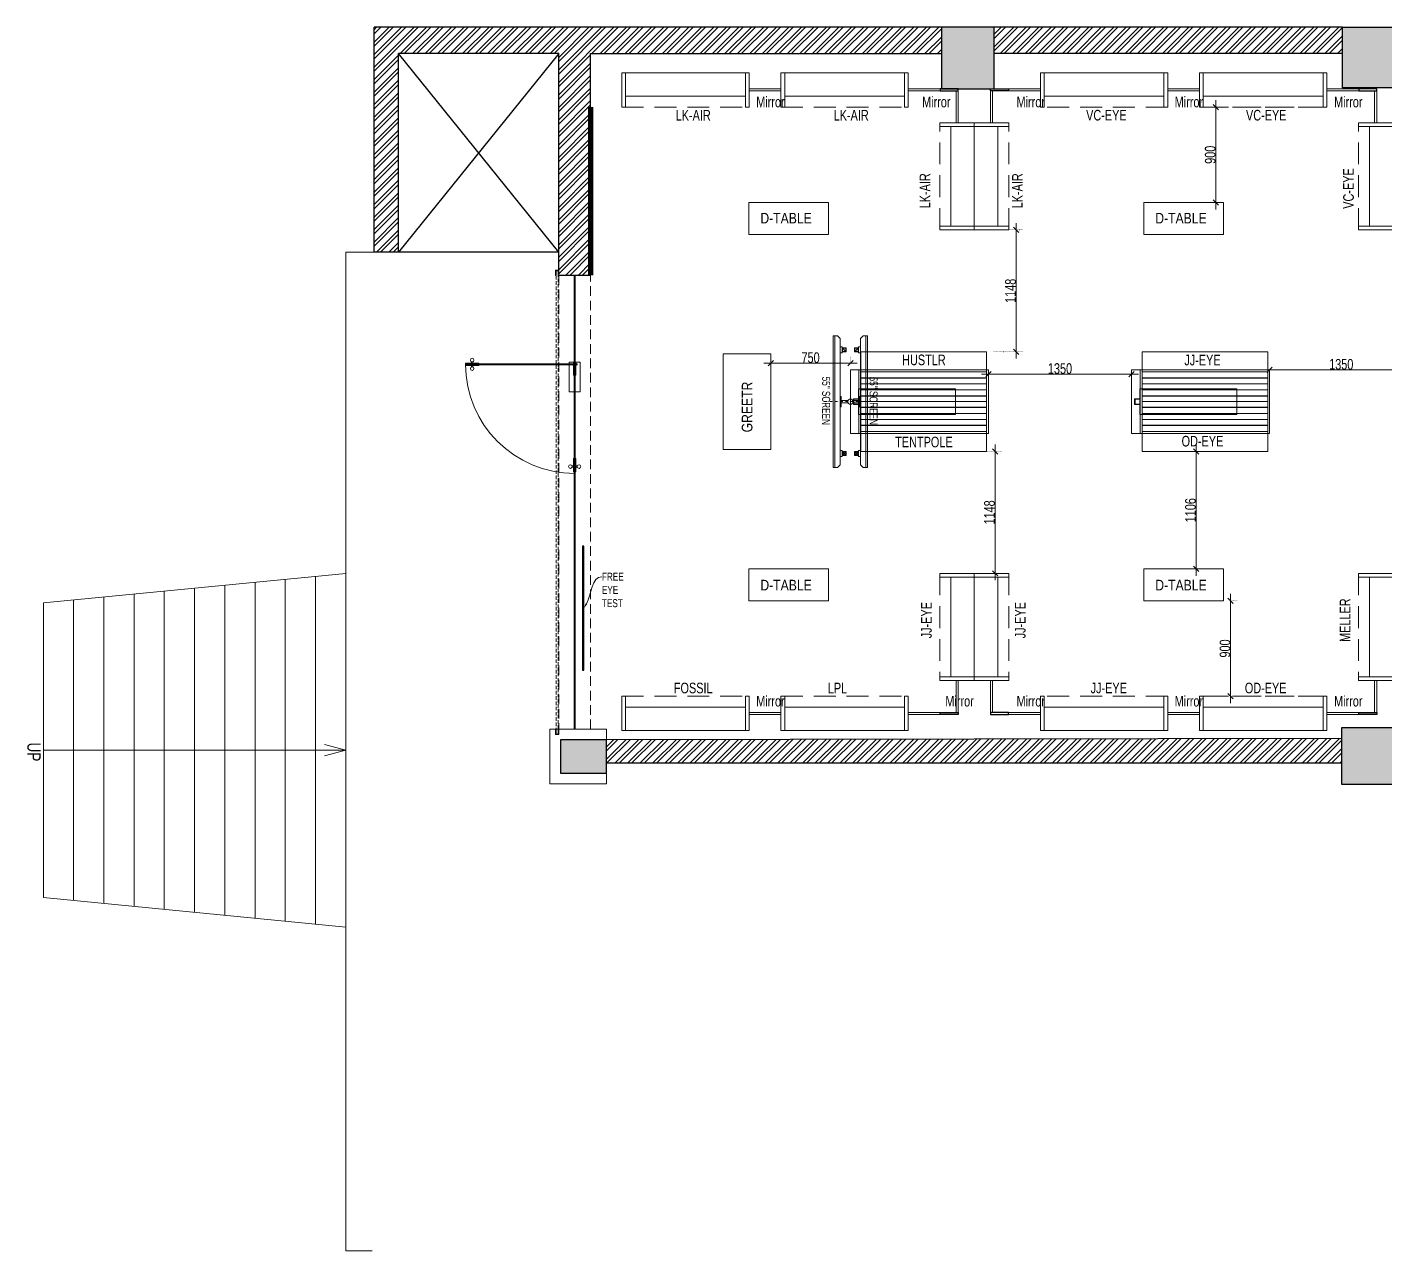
# Model space of a CAD drawing. Header units: feet. Extents: x 9216052 to 9238619, y -7067889 to -7056358.
# Drawn here: x 9216052 to 9228845, y -7067889 to -7056358 of the extents above; entities that cross this region are included whole.
import ezdxf
from ezdxf import colors
from ezdxf.entities.mleader import LeaderData, LeaderLine
from ezdxf.math import Vec2, Vec3

# ---------------------------------------------------------------- set-up
doc = ezdxf.new("R2010")
doc.units = ezdxf.units.FT
doc.header["$LTSCALE"] = 33
doc.header["$MEASUREMENT"] = 0
doc.header["$PDMODE"] = 3
doc.header["$PDSIZE"] = -1
for name, pattern in [('a_p6_plan_L18$0$HIDDEN', [0.375, 0.25, -0.125]), ('ACAD_ISO03W100', [30, 12, -18]), ('DASHDOT2', [0.5, 0.25, -0.125, 0, -0.125]), ('DOT2', [0.125, 0, -0.125]), ('HIDDEN', [9.525, 6.35, -3.175]), ('HIDDENX2', [0.75, 0.5, -0.25]), ('PP_00$0$DASHED2', [0.375, 0.25, -0.125])]:
    doc.linetypes.add(name, pattern=pattern)
for name, color, linetype, lineweight in [('A EL 4', 73, 'Continuous', 18), ('A-Glazing', 4, 'Continuous', 20), ('A-shutter', 8, 'Continuous', 18), ('beam', 90, 'Continuous', 9), ('Glazing', 141, 'Continuous', 15), ('LENS-TEXT', 31, 'Continuous', 5), ('LENS_DIMENSION', 193, 'Continuous', 0), ('LENS_TEXT', 31, 'Continuous', 5), ('LK-EQPMT', 3, 'Continuous', 18), ('LK-FF&E FLOOR', 1, 'Continuous', 9), ('LK-FF&E WALL', 1, 'Continuous', 9), ('LK-IT', 3, 'Continuous', 18), ('LK-MIRROR', 133, 'Continuous', 13), ('LN-ELEVATION-5', 167, 'Continuous', 5), ('LN-HATCH', 251, 'Continuous', 0), ('PLANO-TXT', 252, 'Continuous', 5), ('rolling shutter', 1, 'Continuous', 5), ('Steps', 4, 'Continuous', 9)]:
    doc.layers.add(name, color=color, linetype=linetype, lineweight=lineweight)
for name, color, linetype in [('A-WALL', 1, 'Continuous'), ('column', 10, 'Continuous'), ('PP_00$0$A-FURN-MANF', 252, 'Continuous')]:
    doc.layers.add(name, color=color, linetype=linetype)
doc.styles.add('LK TXT', font='GILC____.TTF', dxfattribs={"height": 100})
doc.styles.get("Standard").update_dxf_attribs({"font": 'GILC____.TTF'})
doc.dimstyles.new('100MM', dxfattribs={"dimtxt": 100, "dimasz": 50, "dimexe": 65, "dimexo": 65, "dimtad": 1, "dimdec": 0, "dimtxsty": 'Standard', "dimblk": 'OBLIQUE', "dimcen": 2.5, "dimdle": 65, "dimclrd": 256, "dimclre": 256, "dimclrt": 1, "dimadec": 0, "dimazin": 0, "dimtfac": 1, "dimtdec": 0, "dimtmove": 1, "dimatfit": 3, "dimfxl": 1, "dimlwd": -1, "dimlwe": -1, "dimarcsym": 0})
doc.dimstyles.new('1_50', dxfattribs={"dimscale": 0, "dimtxt": 150, "dimasz": 63, "dimexe": 63, "dimexo": 63, "dimgap": 63, "dimtad": 0, "dimdec": 0, "dimtxsty": 'Standard', "dimblk": 'ARCHTICK', "dimcen": 2.5, "dimdle": 63, "dimclrd": 9, "dimclre": 9, "dimclrt": 256, "dimadec": 0, "dimazin": 0, "dimtfac": 1, "dimtdec": 0, "dimtmove": 1, "dimatfit": 3, "dimldrblk": 'OPEN30', "dimfxl": 1, "dimlwd": 13, "dimlwe": 13, "dimarcsym": 0})
pattern_1 = [(45, (-3143387.624, 5410740.36), (-58.8666395, 58.8666395), []), (45, (-3143348.38, 5410740.36), (-58.8666395, 58.8666395), [])]

# ---------------------------------------------------------------- blocks, each defined once
blk = doc.blocks.new('A$C518d8f74')
at = {"linetype": 'PP_00$0$DASHED2', "ltscale": 25}
blk.add_lwpolyline([(0, 324), (1165, 324), (1165, 324)], dxfattribs=at)
for points in [[(35, 0), (0, 0), (0, 324), (35, 324)], [(1200, 0), (1165, 0), (1165, 324), (1200, 324)], [(1165, 0), (35, 0), (35, 222), (1165, 222)]]:
    blk.add_lwpolyline(points, close=True)
at = {"ltscale": 200}
blk.add_lwpolyline([(35, 222), (1165, 222), (1165, 222)], dxfattribs=at)
blk.add_lwpolyline([(1500, 172), (1200, 172), (1200, 152), (1500, 152), (1500, 172)])
blk = doc.blocks.new('_ArchTick')
at = {"const_width": 0.15}
blk.add_lwpolyline([(-0.5, -0.5), (0.5, 0.5)], dxfattribs=at)
blk = doc.blocks.new('_Open30')
at = {"color": 0, "linetype": 'ByBlock', "lineweight": -2}
for p, q in [((-1, 0.268), (0, 0)), ((0, 0), (-1, -0.268)), ((0, 0), (-1, 0))]:
    blk.add_line(p, q, dxfattribs=at)
blk = doc.blocks.new('*U33')
at = {"layer": 'A-shutter', "color": 5, "ltscale": 10}
for points in [[(41039851, -1561539), (41039851, -1561544), (41039806, -1561544), (41039806, -1561564), (41039851, -1561564), (41039851, -1561569), (41039801, -1561569), (41039801, -1561539)], [(41044127, -1561539), (41044127, -1561544), (41044172, -1561544), (41044172, -1561564), (41044127, -1561564), (41044127, -1561569), (41044177, -1561569), (41044177, -1561539)]]:
    blk.add_lwpolyline(points, close=True, dxfattribs=at)
at = {"layer": 'A-shutter', "color": 5, "linetype": 'HIDDENX2', "ltscale": 2}
blk.add_lwpolyline([(41039806, -1561544), (41039806, -1561564), (41044172, -1561564), (41044172, -1561544)], close=True, dxfattribs=at)
blk = doc.blocks.new('Entrance Door')
at = {"layer": 'Glazing', "ltscale": 111}
blk.add_hatch(color=256, dxfattribs=at).paths.add_polyline_path([(18, -35), (18, -1235), (30, -1235), (30, -35)])
at = {"layer": 'Glazing'}
for p, q in [((30, -54), (18, -66)), ((1118, -31), (1118, -54)), ((1118, -89), (1118, -66)), ((1133, -31), (1133, -54)), ((1133, -89), (1133, -66))]:
    blk.add_line(p, q, dxfattribs=at)
at = {"layer": 'Glazing', "ltscale": 44}
for p, q in [((-5, -1156), (18, -1156)), ((53, -1156), (30, -1156)), ((-5, -1171), (18, -1171)), ((53, -1171), (30, -1171))]:
    blk.add_line(p, q, dxfattribs=at)
at = {"layer": 'Glazing'}
for points in [[(320, -120), (0, -120), (0, 0), (320, 0)], [(0, -54), (142, -54), (142, -47), (0, -47)], [(0, -66), (142, -66), (142, -74), (0, -74)], [(1181, -54), (1038, -54), (1038, -47), (1181, -47)], [(1181, -66), (1038, -66), (1038, -74), (1181, -74)]]:
    blk.add_lwpolyline(points, close=True, dxfattribs=at)
at = {"layer": 'Glazing', "ltscale": 222}
blk.add_lwpolyline([(-2, -66), (1199, -66), (1199, -54), (-2, -54)], close=True, dxfattribs=at)
at = {"layer": 'Glazing', "ltscale": 111}
blk.add_lwpolyline([(18, -35), (18, -1235), (30, -1235), (30, -35)], close=True, dxfattribs=at)
at = {"layer": 'Glazing', "ltscale": 44}
for points in [[(18, -1093), (18, -1235), (10, -1235), (10, -1093)], [(30, -1093), (30, -1235), (37, -1235), (37, -1093)]]:
    blk.add_lwpolyline(points, close=True, dxfattribs=at)
at = {"layer": 'Glazing'}
for centre, radius in [((1125, -14), 19), ((24, -59), 19.8), ((1125, -107), 19)]:
    blk.add_circle(centre, radius, dxfattribs=at)
at = {"layer": 'Glazing', "ltscale": 44}
for centre in [(-22, -1164), (70, -1164)]:
    blk.add_circle(centre, 19, dxfattribs=at)
at = {"layer": 'Glazing', "ltscale": 222}
blk.add_arc((24, -60), 1175, 270, 359.9996, dxfattribs=at)
blk = doc.blocks.new('A$Cd41a28a2')
blk.add_lwpolyline([(152, 1310), (152, 1010), (172, 1010), (172, 1310), (152, 1310)])
for points in [[(324, 1010), (324, 975), (0, 975), (0, 1010)], [(324, 975), (324, 35), (102, 35), (102, 975)], [(324, 35), (324, 0), (0, 0), (0, 35)]]:
    blk.add_lwpolyline(points, close=True)
at = {"linetype": 'PP_00$0$DASHED2', "ltscale": 25}
blk.add_lwpolyline([(0, 0), (0, 975), (0, 975)], dxfattribs=at)
at = {"ltscale": 200}
blk.add_lwpolyline([(102, 35), (102, 975), (102, 975)], dxfattribs=at)
blk = doc.blocks.new('_Oblique')
at = {"color": 0, "lineweight": -2}
blk.add_line((-0.5, -0.5), (0.5, 0.5), dxfattribs=at)
blk = doc.blocks.new('*D38')
at = {"layer": 'Defpoints', "color": 0}
for p in [(9224647, -7060357), (9225172, -7060357), (9225301, -7061505)]:
    blk.add_point(p, dxfattribs=at)
at = {"layer": 'LENS_DIMENSION'}
blk.add_line((9225172, -7061570), (9225172, -7060292), dxfattribs=at)
at = {"layer": 'LENS_DIMENSION', "linetype": 'DOT2'}
for p, q in [((9224712, -7060357), (9225237, -7060357)), ((9225236, -7061505), (9225107, -7061505))]:
    blk.add_line(p, q, dxfattribs=at)
at = {"layer": 'LENS_DIMENSION', "xscale": 50, "yscale": 50, "zscale": 50}
for p, rotation in [((9225172, -7060357), 90), ((9225172, -7061505), 270)]:
    blk.add_blockref('_Oblique', p, dxfattribs=dict(at, rotation=rotation))
at = {"layer": 'LENS_DIMENSION', "color": 1, "insert": (9225120, -7060931), "char_height": 100, "attachment_point": 5, "rotation": 90}
blk.add_mtext('1148', dxfattribs=at)
blk = doc.blocks.new('A$Cf560ae9e')
at = {"color": 0, "linetype": 'Continuous'}
for points in [[(80, 600), (0, 600), (0, 0), (80, 0)], [(1282, 522), (98, 522), (98, 582), (1282, 582)], [(1282, 78), (98, 78), (98, 18), (1282, 18)]]:
    blk.add_lwpolyline(points, close=True, dxfattribs=at)
at = {"color": 2, "linetype": 'Continuous'}
for points in [[(80, 0), (98, 0), (98, 600), (80, 600)], [(98, 600), (1282, 600), (1282, 582), (98, 582)], [(98, 600), (1282, 600), (1282, 300), (98, 300)], [(1282, 468), (98, 468), (98, 526), (1282, 526)], [(1300, 0), (1282, 0), (1282, 600), (1300, 600)], [(1282, 467), (98, 467), (98, 411), (1282, 411)], [(1282, 410), (98, 410), (98, 354), (1282, 354)], [(80, 326), (28, 326), (28, 274), (80, 274)], [(1282, 353), (98, 353), (98, 300), (1282, 300)], [(1282, 247), (98, 247), (98, 300), (1282, 300)], [(1282, 300), (98, 300), (98, 0), (1282, 0)], [(1282, 190), (98, 190), (98, 246), (1282, 246)], [(1282, 133), (98, 133), (98, 189), (1282, 189)], [(1282, 132), (98, 132), (98, 74), (1282, 74)], [(98, 18), (1282, 18), (1282, 0), (98, 0)]]:
    blk.add_lwpolyline(points, close=True, dxfattribs=at)
at = {"color": 5, "linetype": 'Continuous'}
blk.add_lwpolyline([(80, 600), (1300, 600), (1300, 0), (80, 0)], close=True, dxfattribs=at)
at = {"color": 4, "linetype": 'Continuous'}
blk.add_lwpolyline([(78, 422), (990, 422), (990, 178), (78, 178)], close=True, dxfattribs=at)
at = {"color": 1, "linetype": 'Continuous'}
blk.add_lwpolyline([(30, 275), (80, 275), (80, 325), (30, 325)], close=True, dxfattribs=at)
at = {"layer": 'LN-ELEVATION-5', "color": 1, "linetype": 'HIDDEN'}
blk.add_lwpolyline([(32, 277), (78, 277), (78, 323), (32, 323)], close=True, dxfattribs=at)
blk = doc.blocks.new('A$C055de4c3')
at = {"layer": 'LENS_DIMENSION'}
for points in [[(1282, 940), (98, 940), (98, 770), (1282, 770)], [(1282, 0), (98, 0), (98, 170), (1282, 170)]]:
    blk.add_lwpolyline(points, close=True, dxfattribs=at)
at = {"color": 0, "linetype": 'Continuous'}
blk.add_blockref('A$Cf560ae9e', (0, 170), dxfattribs=at)
blk = doc.blocks.new('*D39')
at = {"layer": 'Defpoints', "color": 0}
for p in [(9224815, -7058269), (9225370, -7058269), (9225091, -7059417)]:
    blk.add_point(p, dxfattribs=at)
at = {"layer": 'LENS_DIMENSION'}
blk.add_line((9225370, -7059482), (9225370, -7058204), dxfattribs=at)
at = {"layer": 'LENS_DIMENSION', "linetype": 'DOT2'}
for p, q in [((9224880, -7058269), (9225435, -7058269)), ((9225156, -7059417), (9225435, -7059417))]:
    blk.add_line(p, q, dxfattribs=at)
at = {"layer": 'LENS_DIMENSION', "xscale": 50, "yscale": 50, "zscale": 50}
for p, rotation in [((9225370, -7058269), 90), ((9225370, -7059417), 270)]:
    blk.add_blockref('_Oblique', p, dxfattribs=dict(at, rotation=rotation))
at = {"layer": 'LENS_DIMENSION', "color": 1, "insert": (9225318, -7058843), "char_height": 100, "attachment_point": 5, "rotation": 90}
blk.add_mtext('1148', dxfattribs=at)
blk = doc.blocks.new('*D40')
at = {"layer": 'Defpoints', "color": 0}
for p in [(9227759, -7059587), (9229109, -7059587), (9229109, -7059587)]:
    blk.add_point(p, dxfattribs=at)
at = {"layer": 'LENS_DIMENSION'}
blk.add_line((9227694, -7059587), (9229174, -7059587), dxfattribs=at)
at = {"layer": 'LENS_DIMENSION', "linetype": 'DOT2'}
for p, q in [((9227759, -7059652), (9227759, -7059652)), ((9229109, -7059652), (9229109, -7059652))]:
    blk.add_line(p, q, dxfattribs=at)
at = {"layer": 'LENS_DIMENSION', "xscale": 50, "yscale": 50, "zscale": 50, "rotation": 180}
blk.add_blockref('_Oblique', (9227759, -7059587), dxfattribs=at)
at = {"layer": 'LENS_DIMENSION', "xscale": 50, "yscale": 50, "zscale": 50}
blk.add_blockref('_Oblique', (9229109, -7059587), dxfattribs=at)
at = {"layer": 'LENS_DIMENSION', "color": 1, "insert": (9228434, -7059536), "char_height": 100, "attachment_point": 5}
blk.add_mtext('1350', dxfattribs=at)
blk = doc.blocks.new('*D41')
at = {"layer": 'Defpoints', "color": 0}
for p in [(9225109, -7059587), (9225109, -7059627), (9226459, -7059587)]:
    blk.add_point(p, dxfattribs=at)
at = {"layer": 'LENS_DIMENSION'}
blk.add_line((9226524, -7059627), (9225044, -7059627), dxfattribs=at)
at = {"layer": 'LENS_DIMENSION', "linetype": 'DOT2'}
for p, q in [((9225109, -7059652), (9225109, -7059692)), ((9226459, -7059652), (9226459, -7059692))]:
    blk.add_line(p, q, dxfattribs=at)
at = {"layer": 'LENS_DIMENSION', "xscale": 50, "yscale": 50, "zscale": 50, "rotation": 180}
blk.add_blockref('_Oblique', (9225109, -7059627), dxfattribs=at)
at = {"layer": 'LENS_DIMENSION', "xscale": 50, "yscale": 50, "zscale": 50}
blk.add_blockref('_Oblique', (9226459, -7059627), dxfattribs=at)
at = {"layer": 'LENS_DIMENSION', "color": 1, "insert": (9225784, -7059576), "char_height": 100, "attachment_point": 5}
blk.add_mtext('1350', dxfattribs=at)
blk = doc.blocks.new('*D42')
at = {"layer": 'Defpoints', "color": 0}
for p in [(9223059, -7059525), (9223059, -7059587), (9223809, -7059587)]:
    blk.add_point(p, dxfattribs=at)
at = {"layer": 'LENS_DIMENSION'}
blk.add_line((9223874, -7059525), (9222994, -7059525), dxfattribs=at)
at = {"layer": 'LENS_DIMENSION', "linetype": 'DOT2'}
for p, q in [((9223059, -7059522), (9223059, -7059460)), ((9223809, -7059522), (9223809, -7059460))]:
    blk.add_line(p, q, dxfattribs=at)
at = {"layer": 'LENS_DIMENSION', "xscale": 50, "yscale": 50, "zscale": 50, "rotation": 180}
blk.add_blockref('_Oblique', (9223059, -7059525), dxfattribs=at)
at = {"layer": 'LENS_DIMENSION', "xscale": 50, "yscale": 50, "zscale": 50}
blk.add_blockref('_Oblique', (9223809, -7059525), dxfattribs=at)
at = {"layer": 'LENS_DIMENSION', "color": 1, "insert": (9223434, -7059473), "char_height": 100, "attachment_point": 5}
blk.add_mtext('750', dxfattribs=at)
blk = doc.blocks.new('*D43')
at = {"layer": 'Defpoints', "color": 0}
for p in [(9227252, -7057111), (9227324, -7057111), (9227324, -7058011)]:
    blk.add_point(p, dxfattribs=at)
at = {"layer": 'LENS_DIMENSION', "linetype": 'DOT2'}
for p, q in [((9227259, -7057111), (9227187, -7057111)), ((9227259, -7058011), (9227187, -7058011))]:
    blk.add_line(p, q, dxfattribs=at)
at = {"layer": 'LENS_DIMENSION'}
blk.add_line((9227252, -7058076), (9227252, -7057046), dxfattribs=at)
at = {"layer": 'LENS_DIMENSION', "xscale": 50, "yscale": 50, "zscale": 50}
for p, rotation in [((9227252, -7057111), 90), ((9227252, -7058011), 270)]:
    blk.add_blockref('_Oblique', p, dxfattribs=dict(at, rotation=rotation))
at = {"layer": 'LENS_DIMENSION', "color": 1, "insert": (9227200, -7057561), "char_height": 100, "attachment_point": 5, "rotation": 90}
blk.add_mtext('900', dxfattribs=at)
blk = doc.blocks.new('*D44')
at = {"layer": 'Defpoints', "color": 0}
for p in [(9227066, -7060357), (9227324, -7060357), (9227324, -7061463)]:
    blk.add_point(p, dxfattribs=at)
at = {"layer": 'LENS_DIMENSION'}
blk.add_line((9227066, -7061528), (9227066, -7060292), dxfattribs=at)
at = {"layer": 'LENS_DIMENSION', "linetype": 'DOT2'}
for p, q in [((9227259, -7060357), (9227001, -7060357)), ((9227259, -7061463), (9227001, -7061463))]:
    blk.add_line(p, q, dxfattribs=at)
at = {"layer": 'LENS_DIMENSION', "xscale": 50, "yscale": 50, "zscale": 50}
for p, rotation in [((9227066, -7060357), 90), ((9227066, -7061463), 270)]:
    blk.add_blockref('_Oblique', p, dxfattribs=dict(at, rotation=rotation))
at = {"layer": 'LENS_DIMENSION', "color": 1, "insert": (9227014, -7060910), "char_height": 100, "attachment_point": 5, "rotation": 90}
blk.add_mtext('1106', dxfattribs=at)
blk = doc.blocks.new('*D45')
at = {"layer": 'Defpoints', "color": 0}
for p in [(9227324, -7061763), (9227324, -7062663), (9227391, -7062663)]:
    blk.add_point(p, dxfattribs=at)
at = {"layer": 'LENS_DIMENSION'}
blk.add_line((9227391, -7061698), (9227391, -7062728), dxfattribs=at)
at = {"layer": 'LENS_DIMENSION', "linetype": 'DOT2'}
for p, q in [((9227389, -7061763), (9227456, -7061763)), ((9227389, -7062663), (9227456, -7062663))]:
    blk.add_line(p, q, dxfattribs=at)
at = {"layer": 'LENS_DIMENSION', "xscale": 50, "yscale": 50, "zscale": 50}
for p, rotation in [((9227391, -7061763), 90), ((9227391, -7062663), 270)]:
    blk.add_blockref('_Oblique', p, dxfattribs=dict(at, rotation=rotation))
at = {"layer": 'LENS_DIMENSION', "color": 1, "insert": (9227339, -7062213), "char_height": 100, "attachment_point": 5, "rotation": 90}
blk.add_mtext('900', dxfattribs=at)
blk = doc.blocks.new('55INCH')
at = {"layer": 'LK-EQPMT', "ltscale": 12}
for p, q in [((2111559, 1135690), (2111583, 1135690)), ((2111583, 1135690), (2111608, 1135666)), ((2111608, 1134474), (2111608, 1135666)), ((2111608, 1135588), (2111627, 1135588)), ((2111627, 1135529), (2111608, 1135529)), ((2111627, 1135588), (2111627, 1135529)), ((2111627, 1134611), (2111608, 1134611)), ((2111627, 1134611), (2111627, 1134552)), ((2111559, 1134449), (2111583, 1134449)), ((2111583, 1134449), (2111608, 1134474)), ((2111608, 1134552), (2111627, 1134552))]:
    blk.add_line(p, q, dxfattribs=at)
at = {"layer": 'LK-EQPMT'}
for p, q in [((2111662, 1135543), (2111631, 1135574)), ((2111662, 1135574), (2111631, 1135543)), ((2111662, 1134597), (2111631, 1134566))]:
    blk.add_line(p, q, dxfattribs=at)
at = {"layer": 'LK-EQPMT', "ltscale": 12}
blk.add_lwpolyline([(2111543, 1135690), (2111559, 1135690), (2111559, 1134449), (2111543, 1134449)], close=True, dxfattribs=at)
at = {"layer": 'LK-EQPMT'}
for points in [[(2111627, 1135578), (2111627, 1135540), (2111665, 1135540), (2111665, 1135578)], [(2111631, 1135574), (2111631, 1135543), (2111662, 1135543), (2111662, 1135574)], [(2111627, 1134563), (2111627, 1134601), (2111665, 1134601), (2111665, 1134563)], [(2111631, 1134566), (2111631, 1134597), (2111662, 1134597), (2111662, 1134566)]]:
    blk.add_lwpolyline(points, close=True, dxfattribs=at)
blk = doc.blocks.new('A$Cca4fbe6c')
at = {"layer": 'column'}
h = blk.add_hatch(color=8, dxfattribs=at)
h.dxf.hatch_style = 1
h.paths.add_polyline_path([(-340, 6937), (-340, 6707), (-340, 6582), (-230, 6582), (0, 6582), (0, 6932.5)])
h.paths.add_polyline_path([(-2410, 6937), (-2410, 6699), (-2410, 6359), (-1918, 6359), (-1918, 6707), (-1918, 6937)])
h.paths.add_polyline_path([(-5824, 6699), (-5824, 6937), (-6317, 6937), (-6317, 6698), (-6317, 6371), (-5824, 6371)])
h.paths.add_polyline_path([(-9677, 6698), (-9677, 6937), (-10174, 6937), (-10174, 6693), (-10174, 6366), (-9677, 6366)])
h.paths.add_polyline_path([(-13455, 6693), (-13455, 6937), (-13952, 6937), (-13952, 6688), (-13952, 6356), (-13455, 6356)])
h.paths.add_polyline_path([(-1950, -182), (-1950, 0), (-1950, 233), (-1950, 418), (-2550, 418), (-2550, -182)])
h.paths.add_polyline_path([(-17338, 221), (-17542, 221), (-17542, -92), (-17522, -92), (-17342, -92), (-17108, -92), (-17108, 221)])
h = blk.add_hatch(color=8, dxfattribs=at)
h.dxf.hatch_style = 1
h.paths.add_polyline_path([(-9676, -197), (-9676, 336), (-10182, 336), (-10182, -197)])
at = {"layer": 'LN-HATCH'}
h = blk.add_hatch(dxfattribs=at)
h.set_pattern_fill('ANSI32', color=256, scale=222)
h.set_pattern_definition(pattern_1)
h.paths.add_polyline_path([(-340, 6707), (-340, 6937), (-1918, 6937), (-1918, 6707)])
h.paths.add_polyline_path([(-5824, 6937), (-5824, 6699), (-2410, 6699), (-2410, 6937)])
h.paths.add_polyline_path([(-6317, 6698), (-6317, 6937), (-9677, 6937), (-9677, 6698)])
h.paths.add_polyline_path([(-10174, 6693), (-10174, 6937), (-13455, 6937), (-13455, 6693)])
h.paths.add_polyline_path([(-19298, 6937), (-19298, 4816), (-19068, 4816), (-19068, 6688), (-17558, 6688), (-17558, 4816), (-17558, 4597), (-17258, 4597), (-17258, 6688), (-13952, 6688), (-13952, 6937)])
h.paths.add_polyline_path([(-1950, 0), (0, 0), (0, 6582), (-230, 6582), (-230, 2001), (-2061, 2001), (-2061, 1754), (-1941, 1754), (-1941, 1849), (-244, 1849), (-244, 233), (-1950, 233)])
h = blk.add_hatch(dxfattribs=at)
h.set_pattern_fill('ANSI32', color=256, scale=222)
h.set_pattern_definition(pattern_1)
h.paths.add_polyline_path([(-2550, 0), (-2550, 233), (-9676, 233), (-9676, 0)])
h.paths.add_polyline_path([(-10182, 0), (-10182, 232.9), (-17108, 221.2), (-17108, 0)])
at = {"layer": 'A EL 4'}
blk.add_lwpolyline([(-17342, -192), (-17108, -192), (-17108, 321), (-17338, 321), (-17642, 321), (-17642, -192), (-17522, -192)], close=True, dxfattribs=at)
at = {"layer": 'A-WALL'}
for p, q in [((-19298, 4816), (-19298, 6937)), ((-13952, 6937), (-19298, 6937)), ((-10174, 6937), (-13455, 6937)), ((-19068, 4816), (-19068, 6688)), ((-17558, 6688), (-19068, 6688)), ((-17558, 4816), (-19068, 6688)), ((-17558, 6688), (-19068, 4816)), ((-17558, 4816), (-17558, 6688)), ((-17258, 4597), (-17258, 6688)), ((-17258, 6688), (-13952, 6688)), ((-13455, 6693), (-10174, 6693)), ((-17558, 4816), (-19298, 4816)), ((-17558, 4597), (-17558, 4816)), ((-17258, 4597), (-17558, 4597)), ((-10182, 233), (-17108, 221)), ((-10182, 0), (-17108, 0))]:
    blk.add_line(p, q, dxfattribs=at)
at = {"layer": 'beam', "linetype": 'a_p6_plan_L18$0$HIDDEN', "lineweight": 5, "ltscale": 11}
blk.add_lwpolyline([(-17258, 4597), (-17558, 4597), (-17558, 321), (-17258, 321)], close=True, dxfattribs=at)
at = {"layer": 'column'}
for points in [[(-13952, 6688), (-13952, 6356), (-13455, 6356), (-13455, 6693), (-13455, 6937), (-13952, 6937)], [(-10174, 6693), (-10174, 6937), (-9677, 6937), (-9677, 6698), (-9677, 6366), (-10174, 6366)], [(-10182, -197), (-9676, -197), (-9676, 336), (-10182, 336)], [(-17342, -92), (-17108, -92), (-17108, 221), (-17338, 221), (-17542, 221), (-17542, -92), (-17522, -92)]]:
    blk.add_lwpolyline(points, close=True, dxfattribs=at)
at = {"layer": 'Steps'}
for p, q in [((-19564, 1789), (-19564, 4816)), ((-19298, 4816), (-19564, 4816)), ((-19564, 1789), (-22414, 1511)), ((-20704, -1431.8), (-20704, 1677.8)), ((-20419, -1459.6), (-20419, 1705.6)), ((-20134, -1487.4), (-20134, 1733.4)), ((-19849, -1515.2), (-19849, 1761.2)), ((-19564, 1789), (-19564, -1543)), ((-22129, -1292.8), (-22129, 1538.8)), ((-21844, -1320.6), (-21844, 1566.6)), ((-21559, -1348.4), (-21559, 1594.4)), ((-21274, -1376.2), (-21274, 1622.2)), ((-20989, -1404), (-20989, 1650)), ((-22414, -1265), (-22414, 1511)), ((-19564, -1543), (-22414, -1265)), ((-19564, -1543), (-19564, -4594)), ((-19315, -4594), (-19564, -4594))]:
    blk.add_line(p, q, dxfattribs=at)
at = {"layer": 'rolling shutter', "color": 2, "rotation": 270}
blk.add_blockref('*U33', (1543981.2, 41044447.6), dxfattribs=at)
at = {"layer": 'Steps', "insert": (-22439.7, 196.5), "char_height": 125, "attachment_point": 1, "rotation": 270}
blk.add_mtext_dynamic_manual_height_columns('UP', width=3782.066, gutter_width=8745, heights=[0], dxfattribs=at)
at = {"layer": 'Steps'}
blk.add_leader([(-19564, 123), (-22414, 123)], dimstyle='1_50', override={"dimscale": 1, "dimasz": 200}, dxfattribs=at)

msp = doc.modelspace()

# ---------------------------------------------------------------- linework, layer by layer
msp.add_lwpolyline([(9221297.8, -7062418.5), (9221297.8, -7061250.5), (9221285.8, -7061250.5), (9221285.8, -7062418.5)], close=True)
at = {"layer": 'A-Glazing'}
msp.add_lwpolyline([(9221216.8, -7058698.3), (9221216.8, -7062974.3), (9221204.8, -7062974.3), (9221204.8, -7058698.3)], close=True, dxfattribs=at)
at = {"layer": 'LENS_DIMENSION'}
for points in [[(9222852.8, -7058011.2), (9222852.8, -7058311.2), (9223602.8, -7058311.2), (9223602.8, -7058011.2)], [(9226573.8, -7058011.2), (9226573.8, -7058311.2), (9227323.8, -7058311.2), (9227323.8, -7058011.2)], [(9222852.8, -7061763.3), (9222852.8, -7061463.3), (9223602.8, -7061463.3), (9223602.8, -7061763.3)], [(9226573.8, -7061763.3), (9226573.8, -7061463.3), (9227323.8, -7061463.3), (9227323.8, -7061763.3)]]:
    msp.add_lwpolyline(points, close=True, dxfattribs=at)
at = {"layer": 'LK-FF&E FLOOR'}
msp.add_lwpolyline([(9223058.8, -7059437.3), (9222608.8, -7059437.3), (9222608.8, -7060337.3), (9223058.8, -7060337.3)], close=True, dxfattribs=at)
at = {"layer": 'LK-IT', "color": 1, "linetype": 'DASHDOT2', "ltscale": 3}
msp.add_line((9223564.2, -7059887.3), (9224053.3, -7059887.3), dxfattribs=at)
at = {"layer": 'LK-IT'}
for points in [[(9223711.3, -7059937.3), (9223711.3, -7059837.3), (9223721.3, -7059837.3), (9223721.3, -7059937.3)], [(9223906.2, -7059937.3), (9223906.2, -7059837.3), (9223896.2, -7059837.3), (9223896.2, -7059937.3)]]:
    msp.add_lwpolyline(points, close=True, dxfattribs=at)
for points in [[(9223787.1, -7059899.8), (9223721.3, -7059899.8), (9223721.3, -7059874.8), (9223787.1, -7059874.8, 0.2679492), (9223787.1, -7059899.8, -1)], [(9223830.4, -7059899.8), (9223896.2, -7059899.8), (9223896.2, -7059874.8), (9223830.4, -7059874.8, -0.2679492), (9223830.4, -7059899.8, 1)]]:
    msp.add_lwpolyline(points, format="xyb", dxfattribs=at)
at = {"layer": 'LK-IT', "color": 1}
msp.add_circle((9223808.8, -7059887.3), 25, dxfattribs=at)
at = {"layer": 'LK-MIRROR', "linetype": 'ACAD_ISO03W100', "ltscale": 0.05, "const_width": 50}
msp.add_lwpolyline([(9221360.8, -7057111.2), (9221360.8, -7058698.3)], dxfattribs=at)
at = {"layer": 'PP_00$0$A-FURN-MANF'}
for points in [[(9224654.8, -7056959.3), (9224824.8, -7056959.3), (9224824.8, -7056939.3), (9224654.8, -7056939.3), (9224654.8, -7056959.3)], [(9225298.8, -7056959.3), (9225128.8, -7056959.3), (9225128.8, -7056939.3), (9225298.8, -7056939.3), (9225298.8, -7056959.3)], [(9228598.8, -7056959.3), (9228768.8, -7056959.3), (9228768.8, -7056939.3), (9228598.8, -7056939.3), (9228598.8, -7056959.3)], [(9224654.8, -7062815.3), (9224824.8, -7062815.3), (9224824.8, -7062835.3), (9224654.8, -7062835.3), (9224654.8, -7062815.3)], [(9225298.8, -7062815.3), (9225128.8, -7062815.3), (9225128.8, -7062835.3), (9225298.8, -7062835.3), (9225298.8, -7062815.3)], [(9228598.8, -7062815.3), (9228768.8, -7062815.3), (9228768.8, -7062835.3), (9228598.8, -7062835.3), (9228598.8, -7062815.3)]]:
    msp.add_lwpolyline(points, dxfattribs=at)

# ---------------------------------------------------------------- block references
at = {"layer": 'A-Glazing', "xscale": 0.8748404702499005, "yscale": 0.8748404702499005, "zscale": 0.8748404702499005, "rotation": 270.0000110906807}
msp.add_blockref('Entrance Door', (9221264.2, -7059514.8), dxfattribs=at)
at = {"layer": 'LENS_DIMENSION'}
for name, p in [('A$Cca4fbe6c', (9238618.8, -7063295.3)), ('A$C055de4c3', (9223808.8, -7060357.3)), ('A$C055de4c3', (9226458.8, -7060357.3))]:
    msp.add_blockref(name, p, dxfattribs=at)
at = {"layer": 'LK-FF&E WALL', "xscale": -1, "rotation": 180}
for name, p in [('A$C518d8f74', (9221654.8, -7056787.3)), ('A$C518d8f74', (9223154.8, -7056787.3)), ('A$C518d8f74', (9227098.8, -7056787.3)), ('A$Cd41a28a2', (9224652.8, -7061505.3)), ('A$Cd41a28a2', (9228596.8, -7061505.3))]:
    msp.add_blockref(name, p, dxfattribs=at)
at = {"layer": 'LK-FF&E WALL', "rotation": 180}
for name, p in [('A$C518d8f74', (9226798.8, -7056787.3)), ('A$C518d8f74', (9228298.8, -7056787.3)), ('A$Cd41a28a2', (9225300.8, -7061505.3))]:
    msp.add_blockref(name, p, dxfattribs=at)
at = {"layer": 'LK-FF&E WALL'}
for name, p in [('A$Cd41a28a2', (9224652.8, -7058269.3)), ('A$Cd41a28a2', (9228596.8, -7058269.3)), ('A$C518d8f74', (9221654.8, -7062987.3)), ('A$C518d8f74', (9223154.8, -7062987.3)), ('A$C518d8f74', (9227098.8, -7062987.3))]:
    msp.add_blockref(name, p, dxfattribs=at)
at = {"layer": 'LK-FF&E WALL', "xscale": -1}
for name, p in [('A$Cd41a28a2', (9225300.8, -7058269.3)), ('A$C518d8f74', (9226798.8, -7062987.3)), ('A$C518d8f74', (9228298.8, -7062987.3))]:
    msp.add_blockref(name, p, dxfattribs=at)
at = {"layer": 'LK-IT', "xscale": -1, "rotation": 180}
msp.add_blockref('55INCH', (7112103.7, -5924817.3), dxfattribs=at)
at = {"layer": 'LK-IT', "rotation": 180}
msp.add_blockref('55INCH', (11335513.8, -5924817.3), dxfattribs=at)

# ---------------------------------------------------------------- texts
at = {"layer": 'LENS-TEXT', "color": 0, "linetype": 'Continuous', "ltscale": 3, "char_height": 75, "width": 783.964, "attachment_point": 5, "rotation": 270, "style": 'LK TXT'}
for insert in [(9223580, -7059878.8), (9224027, -7059878.8)]:
    msp.add_mtext('\\pt225;55" SCREEN', dxfattribs=dict(at, insert=insert))
at = {"layer": 'LENS_TEXT', "linetype": 'Continuous', "ltscale": 3, "char_height": 100, "width": 324.474, "attachment_point": 5, "style": 'LK TXT'}
for s, insert in [('{\\C7;Mirror}', (9223055.8, -7057064.2)), ('{\\C7;Mirror}', (9224618.2, -7057064.2)), ('{\\C7;Mirror}', (9225508.7, -7057064.2)), ('{\\C7;Mirror}', (9226998.2, -7057064.2)), ('{\\C7;Mirror}', (9228500.2, -7057064.2)), ('{\\fArial Narrow|b0|i0|c0|p34;\\C7;D-TABLE}', (9223202.8, -7058158.4)), ('{\\fArial Narrow|b0|i0|c0|p34;\\C7;D-TABLE}', (9226923.7, -7058158.4)), ('{\\fArial Narrow|b0|i0|c0|p34;\\C7;D-TABLE}', (9223202.8, -7061616.1)), ('{\\fArial Narrow|b0|i0|c0|p34;\\C7;D-TABLE}', (9226923.7, -7061616.1)), ('{\\C7;Mirror}', (9223055.8, -7062710.4)), ('{\\C7;Mirror}', (9224837.6, -7062710.4)), ('{\\C7;Mirror}', (9225508.7, -7062710.4)), ('{\\C7;Mirror}', (9226998.2, -7062710.4)), ('{\\C7;Mirror}', (9228500.2, -7062710.4))]:
    msp.add_mtext(s, dxfattribs=dict(at, insert=insert))
at = {"layer": 'LENS_TEXT', "linetype": 'Continuous', "ltscale": 3, "insert": (9222836.5, -7059937.9), "char_height": 100, "width": 324.474, "attachment_point": 5, "rotation": 90, "style": 'LK TXT'}
msp.add_mtext('{\\fArial Narrow|b0|i0|c0|p34;\\C7;GREETR}', dxfattribs=at)
at = {"layer": 'PLANO-TXT', "linetype": 'Continuous', "ltscale": 3, "char_height": 100, "width": 221.058, "attachment_point": 5, "style": 'LK TXT'}
for s, insert in [('LK-AIR', (9222328, -7057188.4)), ('LK-AIR', (9223816.5, -7057188.4)), ('VC-EYE', (9226221, -7057188.4)), ('VC-EYE', (9227727.3, -7057188.4)), ('HUSTLR', (9224501.9, -7059494.4)), ('JJ-EYE', (9227126.2, -7059496)), ('TENTPOLE', (9224501.9, -7060268.4)), ('OD-EYE', (9227126.2, -7060260.3)), ('FOSSIL', (9222328, -7062586.1)), ('LPL', (9223687.6, -7062586.1)), ('JJ-EYE', (9226243.3, -7062586.1)), ('OD-EYE', (9227721.8, -7062586.1))]:
    msp.add_mtext(s, dxfattribs=dict(at, insert=insert))
at = {"layer": 'PLANO-TXT', "linetype": 'Continuous', "ltscale": 3, "char_height": 100, "width": 221.058, "attachment_point": 5, "rotation": 90, "style": 'LK TXT'}
for s, insert in [('LK-AIR', (9224511.4, -7057900.3)), ('LK-AIR', (9225382.1, -7057900.3)), ('VC-EYE', (9228502.7, -7057878.9)), ('JJ-EYE', (9224525.9, -7061946.5)), ('JJ-EYE', (9225410.2, -7061946.5)), ('MELLER', (9228469.8, -7061946.5))]:
    msp.add_mtext(s, dxfattribs=dict(at, insert=insert))

# ---------------------------------------------------------------- dimensions: what is measured, and where the dimension line sits
at = {"layer": 'LENS_DIMENSION'}
for base, p1, p2, picture, middle in [((9227251.9, -7057111.2), (9227323.8, -7058011.2), (9227323.8, -7057111.2), '*D43', (9227200.2, -7057561.2)), ((9225369.5, -7058269.3), (9225090.8, -7059417.3), (9224814.8, -7058269.3), '*D39', (9225317.8, -7058843.3)), ((9225171.5, -7060357.3), (9225300.8, -7061505.3), (9224646.8, -7060357.3), '*D38', (9225119.8, -7060931.3)), ((9227065.7, -7060357.3), (9227323.8, -7061463.3), (9227323.8, -7060357.3), '*D44', (9227013.9, -7060910.3)), ((9227391, -7062663.3), (9227323.8, -7061763.3), (9227323.8, -7062663.3), '*D45', (9227339.3, -7062213.3))]:
    dim = msp.add_linear_dim(base=base, p1=p1, p2=p2, angle=90, dimstyle='100MM', dxfattribs=at)
    dim.commit()
    dim.dimension.update_dxf_attribs({"geometry": picture, "text_midpoint": middle})
for base, p1, p2, picture, middle in [((9223058.8, -7059524.8), (9223808.8, -7059587.3), (9223058.8, -7059587.3), '*D42', (9223433.8, -7059473)), ((9225108.8, -7059627.3), (9226458.8, -7059587.3), (9225108.8, -7059587.3), '*D41', (9225783.8, -7059575.6)), ((9229108.8, -7059587.3), (9227758.8, -7059587.3), (9229108.8, -7059587.3), '*D40', (9228433.8, -7059535.5))]:
    dim = msp.add_linear_dim(base=base, p1=p1, p2=p2, dimstyle='100MM', dxfattribs=at)
    dim.commit()
    dim.dimension.update_dxf_attribs({"geometry": picture, "text_midpoint": middle})

# ---------------------------------------------------------------- leaders
at = {"layer": 'LENS_TEXT', "color": 1, "linetype": 'Continuous', "ltscale": 3}
ml = msp.add_multileader_mtext('Standard', dxfattribs=at)
ml.set_content('{\\C256;FREE EYE TEST}', color=1)
ml.set_leader_properties(color=256, linetype='ByLayer', lineweight=-1)
ml.build(insert=Vec2(0, 0))
ml.multileader.update_dxf_attribs({"leader_type": 2, "dogleg_length": 0.36, "arrow_head_size": 50})
ctx = ml.context
ctx.base_point, ctx.char_height, ctx.arrow_head_size, ctx.landing_gap_size, ctx.plane_origin = Vec3(9221467.9, -7061536.7), 75, 50, 0.09, Vec3(9220190.2, -7060174.3)
notes = []
notes.append((ctx, [(0, (1, 1, 0), (9221467.6, -7061536.7), (1, 0), 0.36, [(1, [(9221297.8, -7061834.5)], 0, [])])]))
ctx.mtext.insert, ctx.mtext.width, ctx.mtext.flow_direction = Vec3(9221468, -7061498.7), 354.238, 5
for ctx, leaders in notes:
    for number, flags, end, landing, length, lines in leaders:
        leader = LeaderData()
        leader.index, (leader.has_last_leader_line, leader.has_dogleg_vector, leader.attachment_direction) = number, flags
        leader.last_leader_point, leader.dogleg_vector, leader.dogleg_length = Vec3(end), Vec3(landing), length
        for number, points, colour, breaks in lines:
            line = LeaderLine()
            line.index, line.vertices, line.color, line.breaks = number, Vec3.list(points), colors.encode_raw_color(colour), breaks
            leader.lines.append(line)
        ctx.leaders.append(leader)

doc.saveas('drawing.dxf')
